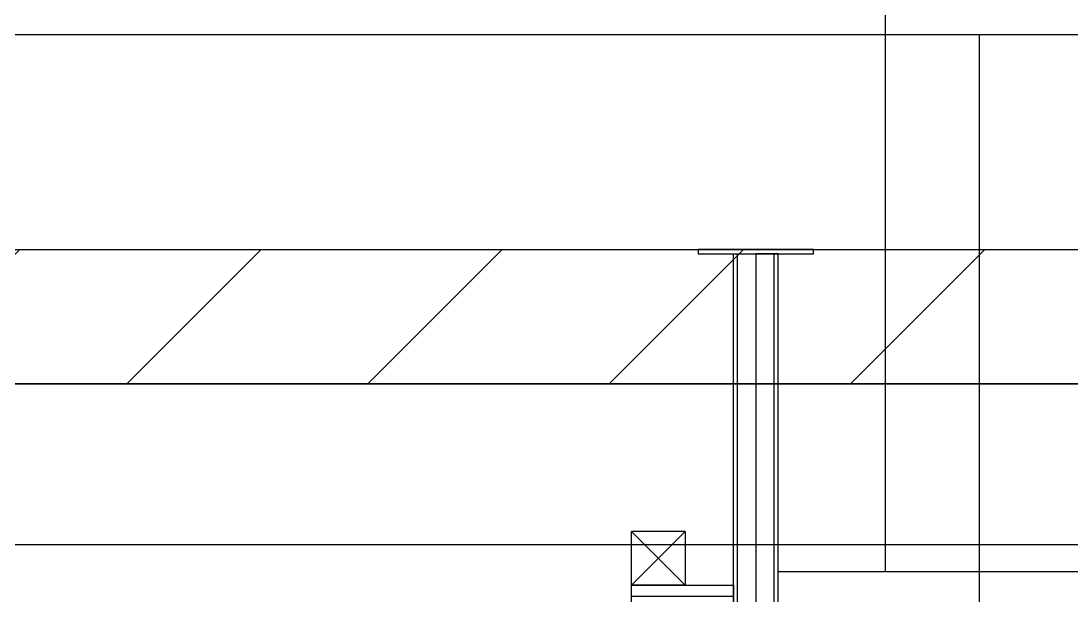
# Model space of a CAD drawing. Extents: x -3080 to 28500, y -1326 to 31609.
# Drawn here: x 6644.1 to 6839.5, y 26481.3 to 26588.3 of the extents above; entities that cross this region are included whole.
import ezdxf
from ezdxf.xclip import XClip

# ---------------------------------------------------------------- set-up
doc = ezdxf.new("R2010")
doc.units = 0
doc.header["$LTSCALE"] = 100
doc.header["$XCLIPFRAME"] = 2
doc.linetypes.add('188K-SM-07-F10-MECH-CR PIPE-Y2257103$0$F14P7-SM-08-FNN-(16)_CHEM_140725$0$HIDDEN', pattern=[9.525, 6.35, -3.175])
for name, color, linetype in [('0-xref', 8, 'Continuous'), ('188K-SM-07-F10-MECH-CR PIPE-Y2257103$0$0-FIRE', 1, 'Continuous'), ('188K-SM-07-F10-MECH-CR PIPE-Y2257103$0$0-hookupzoom', 4, 'Continuous'), ('188K-SM-07-F10-MECH-CR PIPE-Y2257103$0$AP6B-SM-08-FNN-340-A(13)_Ver1$0$18P2-SM-08-FNN-320-A(5)-20190426-JEN$0$18P2-SM-08-FNN-320-A(5)-20190318-JEN$0$SM-08-FNN-300-A(5)-JEN$0$15P6-SM-08-FNN-320-A(10)-UIS-TCM$0$15P6-SM-08-FNN-00-(@10)170308-MIC$0$0-CDS', 140, 'Continuous'), ('188K-SM-07-F10-MECH-CR PIPE-Y2257103$0$AP6B-SM-08-FNN-340-A(13)_Ver1$0$18P2-SM-08-FNN-320-A(5)-20190426-JEN$0$18P2-SM-08-FNN-320-A(5)-20190318-JEN$0$SM-08-FNN-300-A(5)-JEN$0$15P6-SM-08-FNN-320-A(10)-UIS-TCM$0$15P6-SM-08-FNN-00-(@10)170308-MIC$0$15P6-SM-08-FNN-320-A(10)-CDS$0$15P6-SM-08-FNN-320-A(10)-UIS-TCM$0$15P6-SM-08-FNN-320-A(10)-UIS-TCM$0$15P6-SM-08-FNN-320-A(10)-UIS-TCM$0$15P6-SM-08-FNN-320-A(10)-UIS-TCM$0$8$0$F14P7-SM-08-FNN-(16)_CHEM_140725$0$CHEM', 40, 'Continuous'), ('188K-SM-07-F10-MECH-CR PIPE-Y2257103$0$SH-LINE-130', 2, 'Continuous'), ('188K-SM-07-F10-MECH-CR PIPE-Y2257103$0$X-S-FAB_SL ALL$0$ASP_8', 8, 'Continuous'), ('188K-SM-07-F10-MECH-CR PIPE-Y2257103$0$X-S-FAB_SL ALL$0$BEAM-S', 2, 'Continuous')]:
    doc.layers.add(name, color=color, linetype=linetype)

# ---------------------------------------------------------------- blocks, each defined once
blk = doc.blocks.new('*U1541')
at = {"color": 241}
blk.add_lwpolyline([(17.5, 50), (-17.5, 50), (-17.5, 337.5), (17.5, 337.5)], close=True, dxfattribs=at)
blk = doc.blocks.new('188K-SM-07-F10-MECH-CR PIPE-Y2257103$0$X-S-FAB_SL ALL')
at = {"color": 241}
for p, q in [((-2628.521, -72748.977), (19076.479, -72748.977)), ((-2628.521, -72788.977), (19076.479, -72788.977))]:
    blk.add_line(p, q, dxfattribs=at)
at = {"layer": '188K-SM-07-F10-MECH-CR PIPE-Y2257103$0$X-S-FAB_SL ALL$0$ASP_8'}
for p, q in [((2331.479, -72848.977), (2331.479, -71981.477)), ((2311.479, -73043.977), (2311.479, -72848.977)), ((2421.479, -72848.977), (2311.479, -72848.977))]:
    blk.add_line(p, q, dxfattribs=at)
at = {"layer": '188K-SM-07-F10-MECH-CR PIPE-Y2257103$0$X-S-FAB_SL ALL$0$BEAM-S'}
blk.add_blockref('*U1541', (2366.479, -73086.477), dxfattribs=at)
blk = doc.blocks.new('188K-SM-07-F10-MECH-CR PIPE-Y2257103$0$AP6B-SM-08-FNN-340-A(13)_Ver1$0$18P2-SM-08-FNN-320-A(5)-20190426-JEN$0$18P2-SM-08-FNN-320-A(5)-20190318-JEN$0$SM-08-FNN-300-A(5)-JEN$0$15P6-SM-08-FNN-320-A(10)-UIS-TCM$0$15P6-SM-08-FNN-00-(@10)170308-MIC$0$15P6-SM-08-FNN-320-A(10)-CDS$0$A$C316639BF')
at = {"layer": '188K-SM-07-F10-MECH-CR PIPE-Y2257103$0$AP6B-SM-08-FNN-340-A(13)_Ver1$0$18P2-SM-08-FNN-320-A(5)-20190426-JEN$0$18P2-SM-08-FNN-320-A(5)-20190318-JEN$0$SM-08-FNN-300-A(5)-JEN$0$15P6-SM-08-FNN-320-A(10)-UIS-TCM$0$15P6-SM-08-FNN-00-(@10)170308-MIC$0$15P6-SM-08-FNN-320-A(10)-CDS$0$15P6-SM-08-FNN-320-A(10)-UIS-TCM$0$15P6-SM-08-FNN-320-A(10)-UIS-TCM$0$15P6-SM-08-FNN-320-A(10)-UIS-TCM$0$15P6-SM-08-FNN-320-A(10)-UIS-TCM$0$8$0$F14P7-SM-08-FNN-(16)_CHEM_140725$0$CHEM'}
blk.add_line((0, 0), (0, 10), dxfattribs=at)
blk.add_lwpolyline([(10, 10), (0, 10), (10, 0), (0, 0), (10, 10), (10, 0)], dxfattribs=at)
blk = doc.blocks.new('188K-SM-07-F10-MECH-CR PIPE-Y2257103$0$CDS-CVD')
at = {"layer": '188K-SM-07-F10-MECH-CR PIPE-Y2257103$0$AP6B-SM-08-FNN-340-A(13)_Ver1$0$18P2-SM-08-FNN-320-A(5)-20190426-JEN$0$18P2-SM-08-FNN-320-A(5)-20190318-JEN$0$SM-08-FNN-300-A(5)-JEN$0$15P6-SM-08-FNN-320-A(10)-UIS-TCM$0$15P6-SM-08-FNN-00-(@10)170308-MIC$0$0-CDS', "ltscale": 0.1}
blk.add_line((6757.74, -72853.48), (6776.74, -72853.48), dxfattribs=at)
blk.add_lwpolyline([(6776.74, -72855.48), (6757.74, -72855.48), (6757.74, -72851.48), (6776.74, -72851.48)], close=True, dxfattribs=at)
at = {"layer": '188K-SM-07-F10-MECH-CR PIPE-Y2257103$0$SH-LINE-130', "linetype": '188K-SM-07-F10-MECH-CR PIPE-Y2257103$0$F14P7-SM-08-FNN-(16)_CHEM_140725$0$HIDDEN'}
for p, q in [((6777.44, -73013.98, 0), (6777.44, -72789.78, 0)), ((6784.3, -73013.98, 0), (6784.3, -72789.78, 0))]:
    blk.add_line(p, q, dxfattribs=at)
at = {"layer": '188K-SM-07-F10-MECH-CR PIPE-Y2257103$0$SH-LINE-130', "ltscale": 0.1}
for points in [[(6770.12, -72789.78), (6791.62, -72789.78), (6791.62, -72788.98), (6770.12, -72788.98)], [(6776.74, -73013.98), (6776.74, -72789.78), (6780.87, -72789.78), (6780.87, -73013.98)], [(6785, -73013.98), (6785, -72789.78), (6780.87, -72789.78), (6780.87, -73013.98)]]:
    blk.add_lwpolyline(points, close=True, dxfattribs=at)
at = {"layer": '188K-SM-07-F10-MECH-CR PIPE-Y2257103$0$AP6B-SM-08-FNN-340-A(13)_Ver1$0$18P2-SM-08-FNN-320-A(5)-20190426-JEN$0$18P2-SM-08-FNN-320-A(5)-20190318-JEN$0$SM-08-FNN-300-A(5)-JEN$0$15P6-SM-08-FNN-320-A(10)-UIS-TCM$0$15P6-SM-08-FNN-00-(@10)170308-MIC$0$0-CDS', "ltscale": 0.1}
blk.add_blockref('188K-SM-07-F10-MECH-CR PIPE-Y2257103$0$AP6B-SM-08-FNN-340-A(13)_Ver1$0$18P2-SM-08-FNN-320-A(5)-20190426-JEN$0$18P2-SM-08-FNN-320-A(5)-20190318-JEN$0$SM-08-FNN-300-A(5)-JEN$0$15P6-SM-08-FNN-320-A(10)-UIS-TCM$0$15P6-SM-08-FNN-00-(@10)170308-MIC$0$15P6-SM-08-FNN-320-A(10)-CDS$0$A$C316639BF', (6757.74, -72851.48), dxfattribs=at)
blk = doc.blocks.new('188K-SM-07-F10-MECH-CR PIPE-Y2257103')
at = {"layer": '188K-SM-07-F10-MECH-CR PIPE-Y2257103$0$0-FIRE'}
h = blk.add_hatch(dxfattribs=at)
h.set_pattern_fill('ANSI31', color=256, scale=10)
h.set_pattern_definition([(45, (0, 99332.263), (-22.45064, 22.45064), [])])
h.paths.add_polyline_path([(23550, 26520.786), (1845, 26520.786), (1845, 26545.786), (23550, 26545.786)])
blk.add_lwpolyline([(23550, 26520.786), (1845, 26520.786), (1845, 26545.786), (23550, 26545.786)], close=True, dxfattribs=at)
at = {"layer": '188K-SM-07-F10-MECH-CR PIPE-Y2257103$0$0-hookupzoom'}
blk.add_lwpolyline([(23550, 26490.786), (1845, 26490.786), (1845, 26520.786), (23550, 26520.786)], close=True, dxfattribs=at)
ref = blk.add_blockref('188K-SM-07-F10-MECH-CR PIPE-Y2257103$0$X-S-FAB_SL ALL', (4473.521, 99334.763))
XClip(ref).set_block_clipping_path([(-7553.4648570136, -75341.9369645483), (24026.2025623869, -67725.7696244382)])
blk.add_blockref('188K-SM-07-F10-MECH-CR PIPE-Y2257103$0$CDS-CVD', (0, 99334.763))

msp = doc.modelspace()

# ---------------------------------------------------------------- block references
at = {"layer": '0-xref'}
msp.add_blockref('188K-SM-07-F10-MECH-CR PIPE-Y2257103', (0, 0), dxfattribs=at)

doc.saveas('drawing.dxf')
